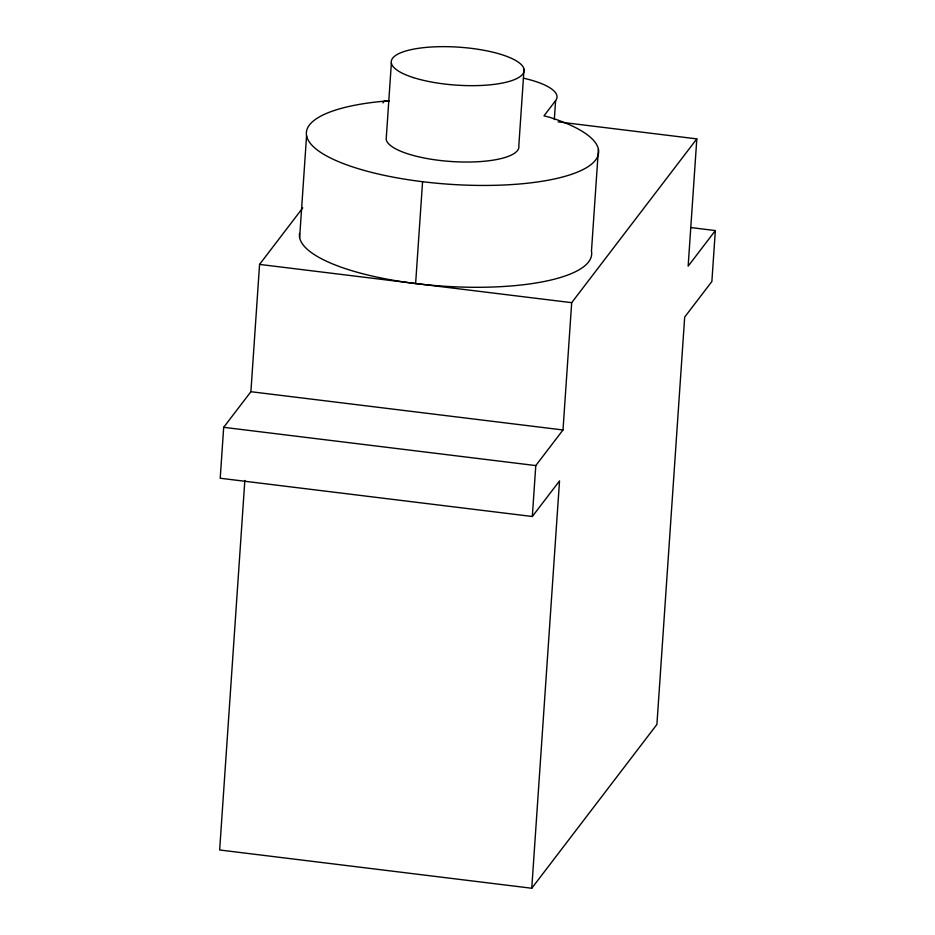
<?xml version="1.0" encoding="UTF-8"?>
<svg xmlns="http://www.w3.org/2000/svg" width="935" height="935" viewBox="0 0 935 935"><rect width="100%" height="100%" fill="white"/><g stroke="black" fill="none" stroke-linecap="round" stroke-linejoin="round"><path stroke-width="1.4" d="M302.753 207.886L259.568 264.406L250.896 391.707L223.687 427.318L220.216 478.241L532.319 516.506L559.527 480.894L531.758 888.25L219.655 849.985L244.841 480.45M299.632 237.572L306.575 135.727M391.368 63.066L386.167 139.444A66.572 19.016 3.9 0 0 456.186 161.79A66.572 19.016 3.9 0 0 518.82 145.626L524.032 69.248M415.619 283.539L422.573 181.706M554.315 119.563L555.6 100.653A66.572 19.016 3.9 0 0 523.319 78.143M532.319 516.506L535.79 465.583L562.999 429.971L571.682 302.671L696.82 138.883L558.113 121.866M598.412 149.343L591.469 251.176A146.456 41.841 3.9 0 1 446.509 286.367A146.456 41.841 3.9 0 1 299.539 233.458M696.82 138.883L688.148 266.171L715.345 230.571L690.79 227.556M715.345 230.571L711.874 281.493L684.677 317.094L656.908 724.45L531.758 888.25M382.953 102.92L384.717 100.606L389.053 101.144M555.6 100.653L543.995 115.847L549.932 117.378A146.456 41.841 3.9 0 1 547.77 180.291A146.456 41.841 3.9 0 1 330.184 157.828A146.456 41.841 3.9 0 1 389.147 100.781M259.568 264.406L571.682 302.671M250.896 391.707L562.999 429.971M223.687 427.318L535.79 465.583M413.41 77.593A66.572 19.016 3.9 0 0 522.723 74.122A66.572 19.016 3.9 0 0 436.972 46.75A66.572 19.016 3.9 0 0 413.41 77.593"/></g></svg>
